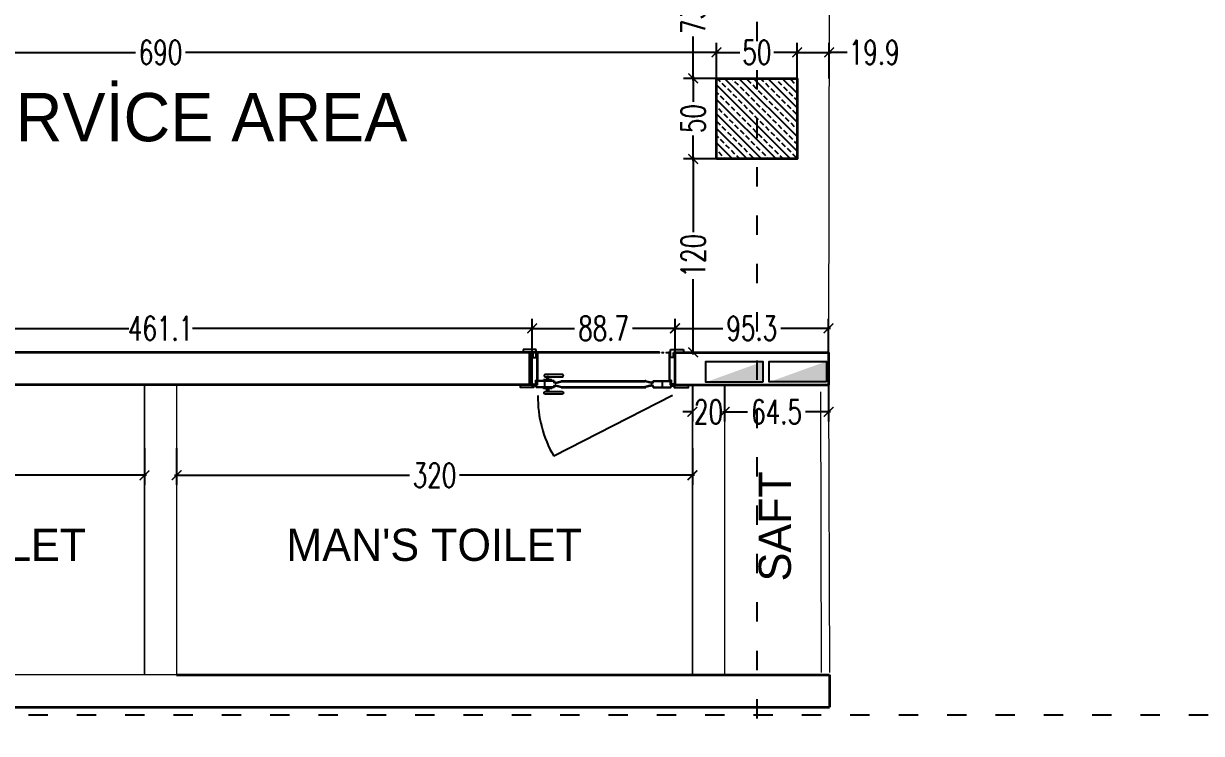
# Model space of a CAD drawing. Header units: centimetres. Extents: x -3207095 to 15275363, y -32656 to 4798027.
# Drawn here: x 692007 to 692738, y 4437942 to 4438383 of the extents above; entities that cross this region are included whole.
import ezdxf

# ---------------------------------------------------------------- set-up
doc = ezdxf.new("R2010")
doc.units = ezdxf.units.CM
for name, pattern in [('ACAD_ISO03W100', [30, 12, -18]), ('DUZ', [500, 500]), ('HIDDEN', [0.375, 0.25, -0.125])]:
    doc.linetypes.add(name, pattern=pattern)
doc.layers.get('0').update_dxf_attribs({"color": 1, "linetype": 'DUZ'})
for name, color, linetype in [('a-door', 2, 'Continuous'), ('DIM', 1, 'DUZ'), ('GOLGE', 8, 'HIDDEN'), ('KOLTAR_F', 145, 'Continuous'), ('LOGO', 7, 'Continuous'), ('Power_Legend$0$SMC-EL-DB', 170, 'Continuous')]:
    doc.layers.add(name, color=color, linetype=linetype)
for name, color, linetype, lineweight in [('DUVAR', 7, 'Continuous', 35), ('iç duvar', 7, 'Continuous', 50), ('KOLON_F', 3, 'Continuous', 35)]:
    doc.layers.add(name, color=color, linetype=linetype, lineweight=lineweight)
doc.styles.add('DIM', font='ROMANSTW.SHX', dxfattribs={"width": 0.7})
doc.dimstyles.new('1_100', dxfattribs={"dimtxt": 15, "dimasz": 6, "dimexe": 6, "dimexo": 0, "dimgap": 2, "dimtad": 0, "dimdec": 1, "dimzin": 11, "dimdsep": 46, "dimtxsty": 'DIM', "dimblk": 'ARCHTICK', "dimcen": 3, "dimdle": 1.25, "dimclrt": 2, "dimadec": 0, "dimazin": 0, "dimtfac": 1.25, "dimtdec": 1, "dimtix": 1, "dimtofl": 0, "dimtmove": 1, "dimatfit": 3, "dimldrblk": 'ARCHTICK', "dimfxl": 20, "dimfxlon": 1, "dimtolj": 1, "dimtzin": 0, "dimarcsym": 0})

# ---------------------------------------------------------------- blocks, each defined once
blk = doc.blocks.new('_ArchTick')
at = {"color": 0, "linetype": 'ByBlock', "const_width": 0.15}
blk.add_lwpolyline([(-0.5, -0.5), (0.5, 0.5)], dxfattribs=at)
blk = doc.blocks.new('*D4917')
at = {"layer": 'Defpoints', "color": 0, "linetype": 'Continuous', "lineweight": 5, "transparency": 16777216}
for p in [(692436.93, 4438364.85), (691746.93, 4438348.74), (692436.93, 4438348.74)]:
    blk.add_point(p, dxfattribs=at)
at = {"layer": 'DIM', "color": 0, "linetype": 'Continuous', "lineweight": -2, "transparency": 16777216}
for p, q in [((691746.93, 4438348.74), (691746.93, 4438370.85)), ((692436.93, 4438348.74), (692436.93, 4438370.85)), ((691745.68, 4438364.85), (692076.43, 4438364.85)), ((692438.18, 4438364.85), (692107.43, 4438364.85))]:
    blk.add_line(p, q, dxfattribs=at)
at = {"layer": 'DIM', "color": 0, "linetype": 'Continuous', "lineweight": -2, "transparency": 16777216, "xscale": 6, "yscale": 6, "zscale": 6, "rotation": 180}
blk.add_blockref('_ArchTick', (691746.93, 4438364.85), dxfattribs=at)
at = {"layer": 'DIM', "color": 0, "linetype": 'Continuous', "lineweight": -2, "transparency": 16777216, "xscale": 6, "yscale": 6, "zscale": 6}
blk.add_blockref('_ArchTick', (692436.93, 4438364.85), dxfattribs=at)
at = {"layer": 'DIM', "color": 2, "linetype": 'Continuous', "lineweight": 5, "transparency": 16777216, "insert": (692091.93, 4438364.85), "char_height": 15, "attachment_point": 5, "style": 'DIM'}
blk.add_mtext('\\A1;690', dxfattribs=at)
blk = doc.blocks.new('*D4918')
at = {"layer": 'Defpoints', "color": 0, "linetype": 'Continuous', "lineweight": 5, "transparency": 16777216}
for p in [(692486.93, 4438364.85), (692436.93, 4438348.74), (692486.93, 4438348.74)]:
    blk.add_point(p, dxfattribs=at)
at = {"layer": 'DIM', "color": 0, "linetype": 'Continuous', "lineweight": -2, "transparency": 16777216}
for p, q in [((692436.93, 4438348.74), (692436.93, 4438370.85)), ((692486.93, 4438348.74), (692486.93, 4438370.85)), ((692435.68, 4438364.85), (692451.43, 4438364.85)), ((692488.18, 4438364.85), (692472.43, 4438364.85))]:
    blk.add_line(p, q, dxfattribs=at)
at = {"layer": 'DIM', "color": 0, "linetype": 'Continuous', "lineweight": -2, "transparency": 16777216, "xscale": 6, "yscale": 6, "zscale": 6, "rotation": 180}
blk.add_blockref('_ArchTick', (692436.93, 4438364.85), dxfattribs=at)
at = {"layer": 'DIM', "color": 0, "linetype": 'Continuous', "lineweight": -2, "transparency": 16777216, "xscale": 6, "yscale": 6, "zscale": 6}
blk.add_blockref('_ArchTick', (692486.93, 4438364.85), dxfattribs=at)
at = {"layer": 'DIM', "color": 2, "linetype": 'Continuous', "lineweight": 5, "transparency": 16777216, "insert": (692461.93, 4438364.85), "char_height": 15, "attachment_point": 5, "style": 'DIM'}
blk.add_mtext('\\A1;50', dxfattribs=at)
blk = doc.blocks.new('*D4919')
at = {"layer": 'Defpoints', "color": 0, "linetype": 'Continuous', "lineweight": 5, "transparency": 16777216}
for p in [(692506.79, 4438364.85), (692486.93, 4438348.74), (692506.79, 4438348.7)]:
    blk.add_point(p, dxfattribs=at)
at = {"layer": 'DIM', "color": 0, "linetype": 'Continuous', "lineweight": -2, "transparency": 16777216}
for p, q in [((692486.93, 4438348.74), (692486.93, 4438370.85)), ((692506.79, 4438348.7), (692506.79, 4438370.85)), ((692485.68, 4438364.85), (692508.04, 4438364.85)), ((692518, 4438364.85), (692506.79, 4438364.85))]:
    blk.add_line(p, q, dxfattribs=at)
at = {"layer": 'DIM', "color": 0, "linetype": 'Continuous', "lineweight": -2, "transparency": 16777216, "xscale": 6, "yscale": 6, "zscale": 6, "rotation": 180}
blk.add_blockref('_ArchTick', (692486.93, 4438364.85), dxfattribs=at)
at = {"layer": 'DIM', "color": 0, "linetype": 'Continuous', "lineweight": -2, "transparency": 16777216, "xscale": 6, "yscale": 6, "zscale": 6}
blk.add_blockref('_ArchTick', (692506.79, 4438364.85), dxfattribs=at)
at = {"layer": 'DIM', "color": 2, "linetype": 'Continuous', "lineweight": 5, "transparency": 16777216, "insert": (692534.75, 4438364.85), "char_height": 15, "attachment_point": 5, "style": 'DIM'}
blk.add_mtext('\\A1;19.9', dxfattribs=at)
blk = doc.blocks.new('*D4920')
at = {"layer": 'Defpoints', "color": 0, "linetype": 'Continuous', "lineweight": 5, "transparency": 16777216}
for p in [(692436.93, 4438298.74), (692422.46, 4438178.74), (692436.93, 4438178.74)]:
    blk.add_point(p, dxfattribs=at)
at = {"layer": 'DIM', "color": 0, "linetype": 'Continuous', "lineweight": -2, "transparency": 16777216}
for p, q in [((692436.93, 4438298.74), (692416.46, 4438298.74)), ((692422.46, 4438299.99), (692422.46, 4438253.24)), ((692422.46, 4438177.49), (692422.46, 4438224.24)), ((692436.93, 4438178.74), (692416.46, 4438178.74))]:
    blk.add_line(p, q, dxfattribs=at)
at = {"layer": 'DIM', "color": 0, "linetype": 'Continuous', "lineweight": -2, "transparency": 16777216, "xscale": 6, "yscale": 6, "zscale": 6}
for p, rotation in [((692422.46, 4438298.74), 90), ((692422.46, 4438178.74), 270)]:
    blk.add_blockref('_ArchTick', p, dxfattribs=dict(at, rotation=rotation))
at = {"layer": 'DIM', "color": 2, "linetype": 'Continuous', "lineweight": 5, "transparency": 16777216, "insert": (692422.46, 4438238.74), "char_height": 15, "attachment_point": 5, "rotation": 90, "style": 'DIM'}
blk.add_mtext('\\A1;120', dxfattribs=at)
blk = doc.blocks.new('*D4921')
at = {"layer": 'Defpoints', "color": 0, "linetype": 'Continuous', "lineweight": 5, "transparency": 16777216}
for p in [(692422.46, 4438348.74), (692436.93, 4438348.74), (692436.93, 4438298.74)]:
    blk.add_point(p, dxfattribs=at)
at = {"layer": 'DIM', "color": 0, "linetype": 'Continuous', "lineweight": -2, "transparency": 16777216}
for p, q in [((692436.93, 4438348.74), (692416.46, 4438348.74)), ((692422.46, 4438349.99), (692422.46, 4438334.24)), ((692422.46, 4438297.49), (692422.46, 4438313.24)), ((692436.93, 4438298.74), (692416.46, 4438298.74))]:
    blk.add_line(p, q, dxfattribs=at)
at = {"layer": 'DIM', "color": 0, "linetype": 'Continuous', "lineweight": -2, "transparency": 16777216, "xscale": 6, "yscale": 6, "zscale": 6}
for p, rotation in [((692422.46, 4438348.74), 90), ((692422.46, 4438298.74), 270)]:
    blk.add_blockref('_ArchTick', p, dxfattribs=dict(at, rotation=rotation))
at = {"layer": 'DIM', "color": 2, "linetype": 'Continuous', "lineweight": 5, "transparency": 16777216, "insert": (692422.46, 4438323.74), "char_height": 15, "attachment_point": 5, "rotation": 90, "style": 'DIM'}
blk.add_mtext('\\A1;50', dxfattribs=at)
blk = doc.blocks.new('*D4922')
at = {"layer": 'Defpoints', "color": 0, "linetype": 'Continuous', "lineweight": 5, "transparency": 16777216}
for p in [(692422.46, 4438421.74), (692436.93, 4438421.74), (692436.93, 4438348.74)]:
    blk.add_point(p, dxfattribs=at)
at = {"layer": 'DIM', "color": 0, "linetype": 'Continuous', "lineweight": -2, "transparency": 16777216}
for p, q in [((692436.93, 4438421.74), (692416.46, 4438421.74)), ((692422.46, 4438422.99), (692422.46, 4438395.74)), ((692422.46, 4438347.49), (692422.46, 4438374.74)), ((692436.93, 4438348.74), (692416.46, 4438348.74))]:
    blk.add_line(p, q, dxfattribs=at)
at = {"layer": 'DIM', "color": 0, "linetype": 'Continuous', "lineweight": -2, "transparency": 16777216, "xscale": 6, "yscale": 6, "zscale": 6}
for p, rotation in [((692422.46, 4438421.74), 90), ((692422.46, 4438348.74), 270)]:
    blk.add_blockref('_ArchTick', p, dxfattribs=dict(at, rotation=rotation))
at = {"layer": 'DIM', "color": 2, "linetype": 'Continuous', "lineweight": 5, "transparency": 16777216, "insert": (692422.46, 4438385.24), "char_height": 15, "attachment_point": 5, "rotation": 90, "style": 'DIM'}
blk.add_mtext('\\A1;73', dxfattribs=at)
blk = doc.blocks.new('*D4939')
at = {"layer": 'Defpoints', "color": 0, "linetype": 'Continuous', "lineweight": 5, "transparency": 16777216}
for p in [(691761.93, 4438119.41), (692081.93, 4438119.41), (692081.93, 4438102.53)]:
    blk.add_point(p, dxfattribs=at)
at = {"layer": 'DIM', "color": 0, "linetype": 'Continuous', "lineweight": -2, "transparency": 16777216}
for p, q in [((691761.93, 4438119.41), (691761.93, 4438096.53)), ((692081.93, 4438119.41), (692081.93, 4438096.53)), ((691760.68, 4438102.53), (691906.43, 4438102.53)), ((692083.18, 4438102.53), (691937.43, 4438102.53))]:
    blk.add_line(p, q, dxfattribs=at)
at = {"layer": 'DIM', "color": 0, "linetype": 'Continuous', "lineweight": -2, "transparency": 16777216, "xscale": 6, "yscale": 6, "zscale": 6, "rotation": 180}
blk.add_blockref('_ArchTick', (691761.93, 4438102.53), dxfattribs=at)
at = {"layer": 'DIM', "color": 0, "linetype": 'Continuous', "lineweight": -2, "transparency": 16777216, "xscale": 6, "yscale": 6, "zscale": 6}
blk.add_blockref('_ArchTick', (692081.93, 4438102.53), dxfattribs=at)
at = {"layer": 'DIM', "color": 2, "linetype": 'Continuous', "lineweight": 5, "transparency": 16777216, "insert": (691921.93, 4438102.53), "char_height": 15, "attachment_point": 5, "style": 'DIM'}
blk.add_mtext('\\A1;320', dxfattribs=at)
blk = doc.blocks.new('*D4940')
at = {"layer": 'Defpoints', "color": 0, "linetype": 'Continuous', "lineweight": 5, "transparency": 16777216}
for p in [(692421.93, 4438158.74), (692441.93, 4438158.74), (692441.93, 4438141.87)]:
    blk.add_point(p, dxfattribs=at)
at = {"layer": 'DIM', "color": 0, "linetype": 'Continuous', "lineweight": -2, "transparency": 16777216}
for p, q in [((692421.93, 4438158.74), (692421.93, 4438135.87)), ((692441.93, 4438158.74), (692441.93, 4438135.87)), ((692421.93, 4438141.87), (692415.93, 4438141.87)), ((692441.93, 4438141.87), (692447.93, 4438141.87))]:
    blk.add_line(p, q, dxfattribs=at)
at = {"layer": 'DIM', "color": 0, "linetype": 'Continuous', "lineweight": -2, "transparency": 16777216, "xscale": 6, "yscale": 6, "zscale": 6}
blk.add_blockref('_ArchTick', (692421.93, 4438141.87), dxfattribs=at)
at = {"layer": 'DIM', "color": 0, "linetype": 'Continuous', "lineweight": -2, "transparency": 16777216, "xscale": 6, "yscale": 6, "zscale": 6, "rotation": 180}
blk.add_blockref('_ArchTick', (692441.93, 4438141.87), dxfattribs=at)
at = {"layer": 'DIM', "color": 2, "linetype": 'Continuous', "lineweight": 5, "transparency": 16777216, "insert": (692431.93, 4438141.87), "char_height": 15, "attachment_point": 5, "style": 'DIM'}
blk.add_mtext('\\A1;20', dxfattribs=at)
blk = doc.blocks.new('*D4941')
at = {"layer": 'Defpoints', "color": 0, "linetype": 'Continuous', "lineweight": 5, "transparency": 16777216}
for p in [(692441.93, 4438158.74), (692506.46, 4438158.74), (692506.46, 4438141.87)]:
    blk.add_point(p, dxfattribs=at)
at = {"layer": 'DIM', "color": 0, "linetype": 'Continuous', "lineweight": -2, "transparency": 16777216}
for p, q in [((692441.93, 4438158.74), (692441.93, 4438135.87)), ((692506.46, 4438158.74), (692506.46, 4438135.87)), ((692440.68, 4438141.87), (692456.19, 4438141.87)), ((692507.71, 4438141.87), (692492.19, 4438141.87))]:
    blk.add_line(p, q, dxfattribs=at)
at = {"layer": 'DIM', "color": 0, "linetype": 'Continuous', "lineweight": -2, "transparency": 16777216, "xscale": 6, "yscale": 6, "zscale": 6, "rotation": 180}
blk.add_blockref('_ArchTick', (692441.93, 4438141.87), dxfattribs=at)
at = {"layer": 'DIM', "color": 0, "linetype": 'Continuous', "lineweight": -2, "transparency": 16777216, "xscale": 6, "yscale": 6, "zscale": 6}
blk.add_blockref('_ArchTick', (692506.46, 4438141.87), dxfattribs=at)
at = {"layer": 'DIM', "color": 2, "linetype": 'Continuous', "lineweight": 5, "transparency": 16777216, "insert": (692474.19, 4438141.87), "char_height": 15, "attachment_point": 5, "style": 'DIM'}
blk.add_mtext('\\A1;64.5', dxfattribs=at)
blk = doc.blocks.new('*D4942')
at = {"layer": 'Defpoints', "color": 0, "linetype": 'Continuous', "lineweight": 5, "transparency": 16777216}
for p in [(692506.46, 4438193.68), (692411.15, 4438178.74), (692506.46, 4438178.74)]:
    blk.add_point(p, dxfattribs=at)
at = {"layer": 'DIM', "color": 0, "linetype": 'Continuous', "lineweight": -2, "transparency": 16777216}
for p, q in [((692411.15, 4438178.74), (692411.15, 4438199.68)), ((692506.46, 4438178.74), (692506.46, 4438199.68)), ((692409.9, 4438193.68), (692440.8, 4438193.68)), ((692507.71, 4438193.68), (692476.8, 4438193.68))]:
    blk.add_line(p, q, dxfattribs=at)
at = {"layer": 'DIM', "color": 0, "linetype": 'Continuous', "lineweight": -2, "transparency": 16777216, "xscale": 6, "yscale": 6, "zscale": 6, "rotation": 180}
blk.add_blockref('_ArchTick', (692411.15, 4438193.68), dxfattribs=at)
at = {"layer": 'DIM', "color": 0, "linetype": 'Continuous', "lineweight": -2, "transparency": 16777216, "xscale": 6, "yscale": 6, "zscale": 6}
blk.add_blockref('_ArchTick', (692506.46, 4438193.68), dxfattribs=at)
at = {"layer": 'DIM', "color": 2, "linetype": 'Continuous', "lineweight": 5, "transparency": 16777216, "insert": (692458.8, 4438193.68), "char_height": 15, "attachment_point": 5, "style": 'DIM'}
blk.add_mtext('\\A1;95.3', dxfattribs=at)
blk = doc.blocks.new('*D4943')
at = {"layer": 'Defpoints', "color": 0, "linetype": 'Continuous', "lineweight": 5, "transparency": 16777216}
for p in [(692322.5, 4438193.68), (692322.5, 4438178.74), (692411.15, 4438178.74)]:
    blk.add_point(p, dxfattribs=at)
at = {"layer": 'DIM', "color": 0, "linetype": 'Continuous', "lineweight": -2, "transparency": 16777216}
for p, q in [((692322.5, 4438178.74), (692322.5, 4438199.68)), ((692411.15, 4438178.74), (692411.15, 4438199.68)), ((692321.25, 4438193.68), (692348.83, 4438193.68)), ((692412.4, 4438193.68), (692384.83, 4438193.68))]:
    blk.add_line(p, q, dxfattribs=at)
at = {"layer": 'DIM', "color": 0, "linetype": 'Continuous', "lineweight": -2, "transparency": 16777216, "xscale": 6, "yscale": 6, "zscale": 6, "rotation": 180}
blk.add_blockref('_ArchTick', (692322.5, 4438193.68), dxfattribs=at)
at = {"layer": 'DIM', "color": 0, "linetype": 'Continuous', "lineweight": -2, "transparency": 16777216, "xscale": 6, "yscale": 6, "zscale": 6}
blk.add_blockref('_ArchTick', (692411.15, 4438193.68), dxfattribs=at)
at = {"layer": 'DIM', "color": 2, "linetype": 'Continuous', "lineweight": 5, "transparency": 16777216, "insert": (692366.83, 4438193.68), "char_height": 15, "attachment_point": 5, "style": 'DIM'}
blk.add_mtext('\\A1;88.7', dxfattribs=at)
blk = doc.blocks.new('*D4944')
at = {"layer": 'Defpoints', "color": 0, "linetype": 'Continuous', "lineweight": 5, "transparency": 16777216}
for p in [(691861.36, 4438193.68), (691861.36, 4438178.74), (692322.5, 4438178.74)]:
    blk.add_point(p, dxfattribs=at)
at = {"layer": 'DIM', "color": 0, "linetype": 'Continuous', "lineweight": -2, "transparency": 16777216}
for p, q in [((691861.36, 4438178.74), (691861.36, 4438199.68)), ((692322.5, 4438178.74), (692322.5, 4438199.68)), ((691860.11, 4438193.68), (692072.18, 4438193.68)), ((692323.75, 4438193.68), (692111.68, 4438193.68))]:
    blk.add_line(p, q, dxfattribs=at)
at = {"layer": 'DIM', "color": 0, "linetype": 'Continuous', "lineweight": -2, "transparency": 16777216, "xscale": 6, "yscale": 6, "zscale": 6, "rotation": 180}
blk.add_blockref('_ArchTick', (691861.36, 4438193.68), dxfattribs=at)
at = {"layer": 'DIM', "color": 0, "linetype": 'Continuous', "lineweight": -2, "transparency": 16777216, "xscale": 6, "yscale": 6, "zscale": 6}
blk.add_blockref('_ArchTick', (692322.5, 4438193.68), dxfattribs=at)
at = {"layer": 'DIM', "color": 2, "linetype": 'Continuous', "lineweight": 5, "transparency": 16777216, "insert": (692091.93, 4438193.68), "char_height": 15, "attachment_point": 5, "style": 'DIM'}
blk.add_mtext('\\A1;461.1', dxfattribs=at)
blk = doc.blocks.new('*D4947')
at = {"layer": 'Defpoints', "color": 0, "linetype": 'Continuous', "lineweight": 5, "transparency": 16777216}
for p in [(692101.93, 4438119.41), (692421.93, 4438119.41), (692101.93, 4438102.53)]:
    blk.add_point(p, dxfattribs=at)
at = {"layer": 'DIM', "color": 0, "linetype": 'Continuous', "lineweight": -2, "transparency": 16777216}
for p, q in [((692101.93, 4438119.41), (692101.93, 4438096.53)), ((692421.93, 4438119.41), (692421.93, 4438096.53)), ((692100.68, 4438102.53), (692246.43, 4438102.53)), ((692423.18, 4438102.53), (692277.43, 4438102.53))]:
    blk.add_line(p, q, dxfattribs=at)
at = {"layer": 'DIM', "color": 0, "linetype": 'Continuous', "lineweight": -2, "transparency": 16777216, "xscale": 6, "yscale": 6, "zscale": 6, "rotation": 180}
blk.add_blockref('_ArchTick', (692101.93, 4438102.53), dxfattribs=at)
at = {"layer": 'DIM', "color": 0, "linetype": 'Continuous', "lineweight": -2, "transparency": 16777216, "xscale": 6, "yscale": 6, "zscale": 6}
blk.add_blockref('_ArchTick', (692421.93, 4438102.53), dxfattribs=at)
at = {"layer": 'DIM', "color": 2, "linetype": 'Continuous', "lineweight": 5, "transparency": 16777216, "insert": (692261.93, 4438102.53), "char_height": 15, "attachment_point": 5, "style": 'DIM'}
blk.add_mtext('\\A1;320', dxfattribs=at)

msp = doc.modelspace()

# ---------------------------------------------------------------- hatches: boundary and pattern name
at = {"layer": 'KOLTAR_F'}
h = msp.add_hatch(dxfattribs=at)
h.set_pattern_fill('ANSI33', color=256, angle=90, style=0)
h.set_pattern_definition([(135, (5196849.399, 3777715.264), (-4.4901280605, -4.4901280605), []), (135, (5196849.399, 3777719.754), (-4.4901280605, -4.4901280605), [3.175, -1.5875])])
h.paths.add_polyline_path([(692436.93, 4438298.74), (692436.93, 4438348.74), (692486.93, 4438348.74), (692486.93, 4438298.74)])
at = {"layer": 'Power_Legend$0$SMC-EL-DB'}
for points in [[(692465.62, 4438160.29), (692465.62, 4438173.04), (692430.22, 4438160.29)], [(692505.07, 4438160.41), (692505.07, 4438173.16), (692469.66, 4438160.41)]]:
    msp.add_hatch(color=256, dxfattribs=at).paths.add_polyline_path(points)

# ---------------------------------------------------------------- linework, layer by layer
at = {"color": 232, "linetype": 'ACAD_ISO03W100'}
for p, q in [((692461.93, 4439853.74), (692461.93, 4436723.74)), ((694061.93, 4437953.74), (690121.93, 4437953.74))]:
    msp.add_line(p, q, dxfattribs=at)
at = {"color": 7}
for p, q in [((692321.15, 4438158.74), (692321.15, 4438178.74)), ((692411.15, 4438158.74), (692411.15, 4438178.74))]:
    msp.add_line(p, q, dxfattribs=at)
at = {"color": 30}
msp.add_line((692411.15, 4438178.74), (692411.15, 4438158.74), dxfattribs=at)
at = {"layer": 'a-door'}
for p, q in [((692324.95, 4438180.54), (692316.95, 4438180.54)), ((692316.95, 4438180.54), (692316.95, 4438178.74)), ((692316.95, 4438180.54), (692316.95, 4438178.74)), ((692323.15, 4438178.74), (692316.95, 4438178.74)), ((692321.85, 4438178.74), (692323.15, 4438178.74)), ((692321.85, 4438178.74), (692323.15, 4438178.74)), ((692322.5, 4438158.74), (692322.5, 4438178.74)), ((692323.15, 4438175.54), (692323.15, 4438178.74)), ((692323.15, 4438175.54), (692323.15, 4438178.74)), ((692324.95, 4438175.54), (692324.95, 4438180.54)), ((692324.95, 4438175.54), (692324.95, 4438180.54)), ((692324.95, 4438178.74), (692326.25, 4438178.74)), ((692325.7, 4438178.43), (692324.95, 4438178.43)), ((692325.7, 4438161.44), (692325.7, 4438178.43)), ((692326, 4438161.14), (692326, 4438178.74)), ((692408.4, 4438178.74), (692407.1, 4438178.74)), ((692407.65, 4438161.14), (692407.65, 4438178.74)), ((692407.95, 4438178.43), (692408.4, 4438178.43)), ((692407.95, 4438161.44), (692407.95, 4438178.43)), ((692408.4, 4438175.54), (692408.4, 4438180.54)), ((692408.4, 4438180.54), (692416.4, 4438180.54)), ((692411.5, 4438178.74), (692410.2, 4438178.74)), ((692410.2, 4438175.54), (692410.2, 4438178.74)), ((692410.2, 4438178.74), (692416.4, 4438178.74)), ((692411.15, 4438158.74), (692411.15, 4438178.74)), ((692416.4, 4438180.54), (692416.4, 4438178.74)), ((692323.15, 4438175.54), (692324.95, 4438175.54)), ((692323.15, 4438175.54), (692324.95, 4438175.54)), ((692410.2, 4438175.54), (692408.4, 4438175.54)), ((692322.8, 4438159.06), (692324.7, 4438159.06)), ((692322.8, 4438158.74), (692325, 4438158.74)), ((692325.04, 4438156.94), (692324.6, 4438158.74)), ((692324.6, 4438158.74), (692325.3, 4438158.74)), ((692324.67, 4438158.44), (692325.6, 4438158.44)), ((692325.7, 4438161.44), (692324.7, 4438161.44)), ((692324.7, 4438159.06), (692324.7, 4438161.44)), ((692335.73, 4438157.24), (692324.97, 4438157.24)), ((692326, 4438161.14), (692325, 4438161.14)), ((692325, 4438158.74), (692325, 4438161.14)), ((692336.13, 4438156.94), (692325.04, 4438156.94)), ((692336.13, 4438161.14), (692325.3, 4438161.14)), ((692325.3, 4438161.14), (692325.3, 4438158.74)), ((692335.73, 4438160.84), (692325.6, 4438160.84)), ((692325.6, 4438160.84), (692325.6, 4438158.44)), ((692330.35, 4438157.24), (692330.35, 4438160.84)), ((692336.13, 4438160.84), (692336.13, 4438161.14)), ((692336.13, 4438157.24), (692336.13, 4438156.94)), ((692336.73, 4438160.24), (692336.96, 4438160.24)), ((692336.73, 4438159.64), (692336.73, 4438159.84)), ((692337.03, 4438159.64), (692336.73, 4438159.64)), ((692336.73, 4438158.44), (692336.73, 4438158.24)), ((692337.03, 4438158.44), (692336.73, 4438158.44)), ((692336.73, 4438157.84), (692336.96, 4438157.84)), ((692336.96, 4438160.04), (692336.96, 4438160.24)), ((692336.96, 4438160.04), (692337.11, 4438160.04)), ((692336.96, 4438158.04), (692337.11, 4438158.04)), ((692336.96, 4438158.04), (692336.96, 4438157.84)), ((692337.03, 4438159.64), (692340.93, 4438160.64)), ((692337.03, 4438158.44), (692340.93, 4438157.44)), ((692337.11, 4438160.04), (692340.53, 4438160.92)), ((692337.11, 4438158.04), (692340.53, 4438157.17)), ((692340.53, 4438161.14), (692340.93, 4438161.14)), ((692340.53, 4438161.14), (692340.53, 4438160.92)), ((692340.53, 4438161.14), (692340.53, 4438160.92)), ((692340.53, 4438156.94), (692340.53, 4438157.17)), ((692340.53, 4438156.94), (692340.53, 4438157.17)), ((692340.53, 4438156.94), (692340.93, 4438156.94)), ((692340.93, 4438161.14), (692393.12, 4438161.14)), ((692340.93, 4438160.74), (692392.72, 4438160.74)), ((692340.93, 4438160.74), (692340.93, 4438160.64)), ((692340.93, 4438157.34), (692340.93, 4438157.44)), ((692340.93, 4438157.34), (692392.72, 4438157.34)), ((692340.93, 4438156.94), (692393.12, 4438156.94)), ((692393.12, 4438161.14), (692392.72, 4438161.14)), ((692392.72, 4438160.74), (692392.72, 4438160.64)), ((692396.62, 4438159.64), (692392.72, 4438160.64)), ((692396.62, 4438158.44), (692392.72, 4438157.44)), ((692392.72, 4438157.34), (692392.72, 4438157.44)), ((692393.12, 4438156.94), (692392.72, 4438156.94)), ((692393.12, 4438161.14), (692393.12, 4438160.92)), ((692393.12, 4438161.14), (692393.12, 4438160.92)), ((692396.54, 4438160.04), (692393.12, 4438160.92)), ((692396.54, 4438158.04), (692393.12, 4438157.17)), ((692393.12, 4438156.94), (692393.12, 4438157.17)), ((692393.12, 4438156.94), (692393.12, 4438157.17)), ((692396.69, 4438160.04), (692396.54, 4438160.04)), ((692396.69, 4438158.04), (692396.54, 4438158.04)), ((692396.62, 4438159.64), (692396.92, 4438159.64)), ((692396.62, 4438158.44), (692396.92, 4438158.44)), ((692396.92, 4438160.24), (692396.69, 4438160.24)), ((692396.69, 4438160.04), (692396.69, 4438160.24)), ((692396.69, 4438158.04), (692396.69, 4438157.84)), ((692396.92, 4438157.84), (692396.69, 4438157.84)), ((692396.92, 4438159.64), (692396.92, 4438159.84)), ((692396.92, 4438158.44), (692396.92, 4438158.24)), ((692397.52, 4438161.14), (692408.35, 4438161.14)), ((692397.52, 4438160.84), (692397.52, 4438161.14)), ((692397.52, 4438157.24), (692397.52, 4438156.94)), ((692397.52, 4438156.94), (692408.61, 4438156.94)), ((692397.92, 4438160.84), (692408.05, 4438160.84)), ((692397.92, 4438157.24), (692408.68, 4438157.24)), ((692403.3, 4438157.24), (692403.3, 4438160.84)), ((692407.65, 4438161.14), (692408.65, 4438161.14)), ((692407.95, 4438161.44), (692408.95, 4438161.44)), ((692408.05, 4438160.84), (692408.05, 4438158.44)), ((692408.98, 4438158.44), (692408.05, 4438158.44)), ((692408.35, 4438161.14), (692408.35, 4438158.74)), ((692409.05, 4438158.74), (692408.35, 4438158.74)), ((692408.61, 4438156.94), (692409.05, 4438158.74)), ((692408.65, 4438158.74), (692408.65, 4438161.14)), ((692410.85, 4438158.74), (692408.65, 4438158.74)), ((692408.95, 4438159.06), (692408.95, 4438161.44)), ((692410.85, 4438159.06), (692408.95, 4438159.06)), ((692411.65, 4438158.74), (692411.15, 4438158.74))]:
    msp.add_line(p, q, dxfattribs=at)
for points in [[(692329.6, 4438161.64), (692329.6, 4438161.14), (692334.6, 4438161.14), (692334.6, 4438161.64)], [(692331.6, 4438163.64), (692331.6, 4438161.64), (692332.6, 4438161.64), (692332.6, 4438163.64)], [(692322.5, 4438159.49), (692322.8, 4438159.49), (692322.8, 4438157.99), (692322.5, 4438157.99)], [(692322.5, 4438159.49), (692322.8, 4438159.49), (692322.8, 4438157.99), (692322.5, 4438157.99)], [(692329.6, 4438156.44), (692329.6, 4438156.94), (692334.6, 4438156.94), (692334.6, 4438156.44)], [(692331.6, 4438154.44), (692331.6, 4438156.44), (692332.6, 4438156.44), (692332.6, 4438154.44)], [(692411.15, 4438159.49), (692410.85, 4438159.49), (692410.85, 4438157.99), (692411.15, 4438157.99)]]:
    msp.add_lwpolyline(points, close=True, dxfattribs=at)
for points in [[(692329.9, 4438164.44), (692329.9, 4438164.34, 0.414214), (692330.6, 4438163.64), (692341.2, 4438163.64, 0.414214), (692341.9, 4438164.34), (692341.9, 4438164.44, 0.414214), (692341.2, 4438165.14), (692330.6, 4438165.14, 0.414214)], [(692329.9, 4438153.64), (692329.9, 4438153.74, -0.414214), (692330.6, 4438154.44), (692341.2, 4438154.44, -0.414214), (692341.9, 4438153.74), (692341.9, 4438153.64, -0.414214), (692341.2, 4438152.94), (692330.6, 4438152.94, -0.414214)]]:
    msp.add_lwpolyline(points, format="xyb", close=True, dxfattribs=at)
for points in [[(692322.8, 4438158.74), (692323.3, 4438158.74), (692323.3, 4438156.94), (692315.3, 4438156.94), (692315.3, 4438158.74), (692322.5, 4438158.74)], [(692411.1, 4438158.74), (692410.6, 4438158.74), (692410.6, 4438156.94), (692419.6, 4438156.94), (692419.6, 4438158.74), (692411.4, 4438158.74)]]:
    msp.add_lwpolyline(points, dxfattribs=at)
msp.add_circle((692409.5, 4438158.24), 0.5, dxfattribs=at)
for centre, radius, start, end in [((692336.73, 4438160.84), 1, 180, 270), ((692336.73, 4438157.24), 1, 90, 180), ((692336.73, 4438160.84), 0.6, 180, 270), ((692336.73, 4438157.24), 0.6, 90, 180), ((692396.92, 4438160.84), 0.6, 270, 0), ((692396.92, 4438160.84), 1, 270, 0), ((692396.92, 4438157.24), 1, 0, 90), ((692396.92, 4438157.24), 0.6, 0, 90)]:
    msp.add_arc(centre, radius, start, end, dxfattribs=at)
at = {"layer": 'DUVAR'}
for p, q in [((692401.46, 4438178.74), (691862.71, 4438178.74)), ((692321.15, 4438158.74), (692321.15, 4438178.74)), ((692411.15, 4438158.74), (692411.15, 4438178.74)), ((692411.15, 4438158.74), (692411.15, 4438178.74)), ((692411.5, 4438178.74), (692421.93, 4438178.74)), ((692421.46, 4438178.74), (692506.46, 4438178.74)), ((692506.46, 4438178.74), (692506.46, 4438158.74)), ((692321.15, 4438158.74), (691862.71, 4438158.74)), ((692411.65, 4438158.74), (692421.93, 4438158.74)), ((692421.46, 4438158.74), (692506.46, 4438158.74)), ((692101.93, 4437978.74), (692506.93, 4437978.74)), ((692506.93, 4437978.74), (692506.93, 4437958.74)), ((691676.93, 4437958.74), (692506.93, 4437958.74))]:
    msp.add_line(p, q, dxfattribs=at)
at = {"layer": 'GOLGE', "ltscale": 0.5}
msp.add_line((692326.25, 4438178.74), (692408.4, 4438178.74), dxfattribs=at)
at = {"layer": 'iç duvar', "color": 251, "lineweight": 5}
for p, q in [((692506.93, 4438418.74), (692506.46, 4438178.74)), ((692501.46, 4438154.31), (692501.93, 4437980.3)), ((692506.46, 4438154.31), (692506.93, 4437980.3))]:
    msp.add_line(p, q, dxfattribs=at)
at = {"layer": 'iç duvar', "color": 7, "lineweight": 18}
msp.add_line((692081.93, 4437978.74), (691676.93, 4437978.74), dxfattribs=at)
for points in [[(691862.71, 4438178.74), (692321.15, 4438178.74), (692321.15, 4438158.74), (691862.71, 4438158.74)], [(692081.93, 4438158.74), (692101.93, 4438158.74), (692101.93, 4437978.74), (692081.93, 4437978.74)], [(692421.93, 4438158.74), (692441.93, 4438158.74), (692441.93, 4437978.74), (692421.93, 4437978.74)]]:
    msp.add_lwpolyline(points, close=True, dxfattribs=at)
for points in [[(692081.93, 4438158.74), (692081.93, 4437978.74)], [(692101.93, 4438158.74), (692101.93, 4437978.74)], [(692421.93, 4438158.74), (692421.93, 4437978.74)], [(692441.93, 4438158.74), (692441.93, 4437978.74)]]:
    msp.add_lwpolyline(points, dxfattribs=at)
at = {"layer": 'KOLON_F'}
msp.add_lwpolyline([(692436.93, 4438298.74), (692436.93, 4438348.74), (692486.93, 4438348.74), (692486.93, 4438298.74)], close=True, dxfattribs=at)
at = {"layer": 'LOGO'}
msp.add_line((692409.61, 4438151.94), (692335.91, 4438114.44), dxfattribs=at)
msp.add_arc((692398.43, 4438150.94), 72.39, 179.20366, 210.27161, dxfattribs=at)
at = {"layer": 'Power_Legend$0$SMC-EL-DB', "ltscale": 0.8}
for points in [[(692465.62, 4438160.29), (692430.22, 4438160.29), (692430.22, 4438173.04), (692465.62, 4438173.04)], [(692505.07, 4438160.41), (692469.66, 4438160.41), (692469.66, 4438173.16), (692505.07, 4438173.16)]]:
    msp.add_lwpolyline(points, close=True, dxfattribs=at)

# ---------------------------------------------------------------- texts
at = {"attachment_point": 1}
for s, width, insert, char_height in [('{\\fCentury Gothic|b0|i0|c162|p34;\\C7; SERVİCE AREA}', 333.7189, (691937.42, 4438339.7), 30), ("{\\fCentury Gothic|b0|i0|c162|p34;\\C7;WOMEN'S TOILET}", 238.5941, (691816.23, 4438069.44), 20), ("{\\fCentury Gothic|b0|i0|c162|p34;\\C7;MAN'S TOILET}", 175.9451, (692170.01, 4438069.44), 20)]:
    msp.add_mtext_dynamic_manual_height_columns(s, width=width, gutter_width=12.5, heights=[0], dxfattribs=dict(at, insert=insert, char_height=char_height))
at = {"insert": (692463.04, 4438036.69), "char_height": 20, "attachment_point": 1, "rotation": 90}
msp.add_mtext_dynamic_manual_height_columns('{\\fCentury Gothic|b0|i0|c162|p34;\\C7;SAFT}', width=80.9215, gutter_width=12.5, heights=[0], dxfattribs=at)

# ---------------------------------------------------------------- dimensions: what is measured, and where the dimension line sits
at = {"layer": 'DIM', "linetype": 'Continuous', "lineweight": 5}
for base, p1, p2, angle, picture, middle in [((692422.46, 4438421.74), (692436.93, 4438348.74), (692436.93, 4438421.74), 90, '*D4922', (692422.46, 4438385.24)), ((692422.46, 4438348.74), (692436.93, 4438298.74), (692436.93, 4438348.74), 90, '*D4921', (692422.46, 4438323.74)), ((692422.46, 4438178.74), (692436.93, 4438298.74), (692436.93, 4438178.74), 90, '*D4920', (692422.46, 4438238.74)), ((692101.93, 4438102.53), (692421.93, 4438119.41), (692101.93, 4438119.41), 180, '*D4947', (692261.93, 4438102.53))]:
    dim = msp.add_linear_dim(base=base, p1=p1, p2=p2, angle=angle, dimstyle='1_100', dxfattribs=at)
    dim.commit()
    dim.dimension.update_dxf_attribs({"geometry": picture, "text_midpoint": middle})
for base, p1, p2, picture, middle in [((692436.93, 4438364.85), (691746.93, 4438348.74), (692436.93, 4438348.74), '*D4917', (692091.93, 4438364.85)), ((692486.93, 4438364.85), (692436.93, 4438348.74), (692486.93, 4438348.74), '*D4918', (692461.93, 4438364.85)), ((691861.36, 4438193.68), (692322.5, 4438178.74), (691861.36, 4438178.74), '*D4944', (692091.93, 4438193.68)), ((692322.499, 4438193.6759), (692411.1531, 4438178.7428), (692322.499, 4438178.7428), '*D4943', (692366.826, 4438193.6759)), ((692506.46, 4438193.68), (692411.15, 4438178.74), (692506.46, 4438178.74), '*D4942', (692458.8, 4438193.68)), ((692441.93, 4438141.87), (692421.93, 4438158.74), (692441.93, 4438158.74), '*D4940', (692431.93, 4438141.87)), ((692506.46, 4438141.87), (692441.93, 4438158.74), (692506.46, 4438158.74), '*D4941', (692474.19, 4438141.87)), ((692081.93, 4438102.53), (691761.93, 4438119.41), (692081.93, 4438119.41), '*D4939', (691921.93, 4438102.53))]:
    dim = msp.add_linear_dim(base=base, p1=p1, p2=p2, dimstyle='1_100', dxfattribs=at)
    dim.commit()
    dim.dimension.update_dxf_attribs({"geometry": picture, "text_midpoint": middle})
dim = msp.add_linear_dim(base=(692506.79, 4438364.85), p1=(692486.93, 4438348.74), p2=(692506.79, 4438348.7), dimstyle='1_100', dxfattribs=at)
dim.commit()
dim.dimension.update_dxf_attribs({"geometry": '*D4919', "text_midpoint": (692534.75, 4438364.85), "dimtype": 160})

doc.saveas('drawing.dxf')
